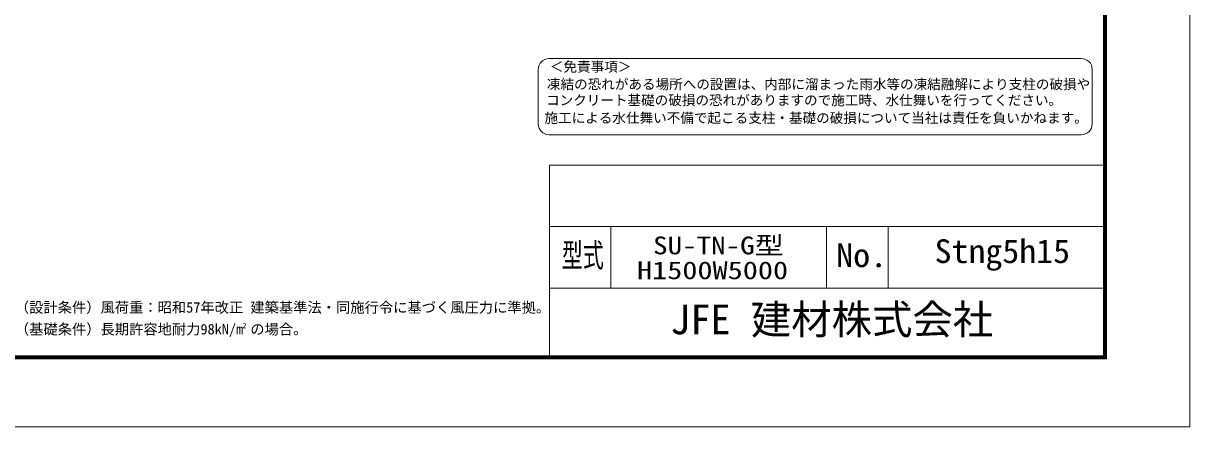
# Model space of a CAD drawing. Units: millimetres at full size, sheet at 1:20; details may follow other scales. Extents: x -5940 to 5940, y -4200 to 4200.
# Drawn here: x 581 to 5940, y -4200 to -2347 of the extents above; entities that cross this region are included whole.
import ezdxf
from ezdxf.enums import TextEntityAlignment as Align

# ---------------------------------------------------------------- set-up
doc = ezdxf.new("R2010")
doc.units = ezdxf.units.MM
doc.header["$LTSCALE"] = 20
doc.layers.add('0-0_D-TTL', color=7, linetype='Continuous', lineweight=18)
doc.layers.add('1-0_D-TTL-TXT', color=7, linetype='Continuous', lineweight=18)
doc.layers.add('1-1_WAKU', color=7, linetype='Continuous')
doc.styles.add('ＭＳ ゴシック', font='')
doc.styles.get('ＭＳ ゴシック').set_extended_font_data('MS Gothic')

msp = doc.modelspace()

# ---------------------------------------------------------------- linework, layer by layer
at = {"layer": '0-0_D-TTL'}
for p, q in [((2998.29, -2997.86), (2998.29, -3874.71)), ((2998.29, -2997.86), (5544, -2997.86)), ((2998.29, -3280.71), (5544, -3280.71)), ((3281.14, -3280.71), (3281.14, -3563.57)), ((4271.14, -3280.71), (4271.14, -3563.57)), ((4554, -3280.71), (4554, -3563.57)), ((2998.29, -3563.57), (5544, -3563.57))]:
    msp.add_line(p, q, dxfattribs=at)
for points in [[(-5940, -4200), (5940, -4200), (5940, 4200), (-5940, 4200)], [(-5558.14, 3889.71), (5558.14, 3889.71), (5558.14, -3888.86), (-5558.14, -3888.86)], [(-5554.61, 3886.18), (5554.61, 3886.18), (5554.61, -3885.32), (-5554.61, -3885.32)], [(-5551.07, 3882.64), (5551.07, 3882.64), (5551.07, -3881.79), (-5551.07, -3881.79)], [(-5547.54, 3879.11), (5547.54, 3879.11), (5547.54, -3878.25), (-5547.54, -3878.25)], [(-5544, 3875.57), (5544, 3875.57), (5544, -3874.71), (-5544, -3874.71)]]:
    msp.add_lwpolyline(points, close=True, dxfattribs=at)
at = {"layer": '1-0_D-TTL-TXT', "color": 2}
for p, q in [((5442.15, -2508.54), (2996.6, -2508.54)), ((2946.6, -2558.54), (2946.6, -2808.54)), ((5492.15, -2808.54), (5492.15, -2558.54)), ((2996.6, -2858.54), (5442.15, -2858.54))]:
    msp.add_line(p, q, dxfattribs=at)
for centre, start, end in [((2996.6, -2558.54), 90, 180), ((5442.15, -2558.54), 0, 90), ((2996.6, -2808.54), 180, 270), ((5442.15, -2808.54), 270, 0)]:
    msp.add_arc(centre, 50, start, end, dxfattribs=at)

# ---------------------------------------------------------------- texts
at = {"layer": '1-0_D-TTL-TXT', "style": 'ＭＳ ゴシック'}
for s, height, p in [('＜免責事項＞ \u3000\u3000', 45.75, (3000.3, -2582.72)), ('凍結の恐れがある場所への設置は、内部に溜まった雨水等の凍結融解により支柱の破損や', 45.75, (2986.78, -2663.22)), ('コンクリート基礎の破損の恐れがありますので施工時、水仕舞いを行ってください。', 45.75, (2982.67, -2736.64)), ('施工による水仕舞い不備で起こる支柱・基礎の破損について当社は責任を負いかねます。 ', 45.75, (2975.68, -2818.13)), ('（設計条件）風荷重：昭和57年改正 建築基準法・同施行令に基づく風圧力に準拠。', 48.09, (542.13, -3690.61)), ('JFE 建材株式会社', 136.1, (3553.22, -3816.03)), ('（基礎条件）長期許容地耐力98kN/m の場合。', 48.09, (542.13, -3790.61)), ('2', 24.05, (1587.6, -3754.8))]:
    msp.add_text(s, height=height, dxfattribs=at).set_placement(p, align=Align.BOTTOM_LEFT)
for s, width, p in [('型式', 0.65, (3055.23, -3499.65)), ('No.', 1.05, (4316.4, -3499.65)), ('Stng5h15', 1.05, (4768.03, -3480.79))]:
    msp.add_text(s, height=108.9, dxfattribs=dict(at, width=width)).set_placement(p, align=Align.BOTTOM_LEFT)
at = {"layer": '1-1_WAKU', "style": 'ＭＳ ゴシック'}
for s, width, p in [('SU-TN-G型', 1.2, (3474.58, -3432.67)), ('H1500W5000 ', 1.25, (3400.73, -3546.87))]:
    msp.add_text(s, height=81.64, dxfattribs=dict(at, width=width)).set_placement(p, align=Align.BOTTOM_LEFT)

doc.saveas('drawing.dxf')
